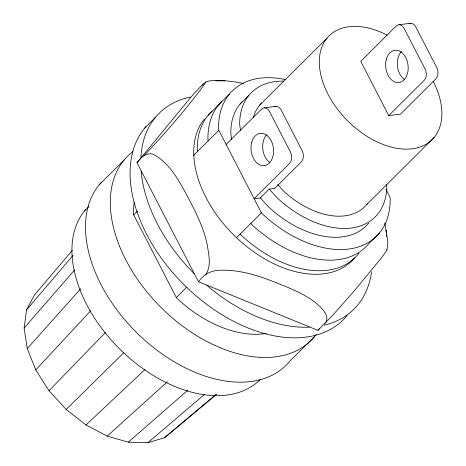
<?xml version="1.0" encoding="UTF-8"?>
<svg xmlns="http://www.w3.org/2000/svg" width="466" height="466" viewBox="0 0 466 466"><rect width="100%" height="100%" fill="white"/><g stroke="black" fill="none" stroke-linecap="round" stroke-linejoin="round"><path stroke-width="0.7" d="M216.585 394.393L164.568 437.69L147.862 442.7L128.29 442.164L107.186 436.112L85.994 424.963L66.155 409.474L49.017 390.706L35.754 369.928L27.267 348.562L24.133 328.064L26.568 309.832L34.408 295.106L72.341 250.364M243.671 83.478C232.394 81.282 220.663 79.669 209.205 80.933C202.815 81.894 199.827 88.68 195.05 92.21L137.004 162.692L198.464 281.767L317.969 330.359L333.51 314.369L354.457 290.627L381.497 257.791L386.442 250.889L386.949 249.893L387.794 243.537L387.747 241.091L384.817 223.051M325.058 323.299C330.481 316.618 322.519 308.888 317.736 304.508C305.009 293.522 288.757 287.848 273.367 281.615C257.022 275.057 239.804 269.995 222.037 270.222C212.391 269.697 204.108 273.915 198.464 281.767M205.553 274.707C211.733 266.121 208.721 254.57 207.265 244.941C203.555 226.75 194.759 210.119 186.126 193.844C178.437 179.841 170.335 164.981 156.442 156.168C148.718 150.262 141.839 156.302 137.004 162.692M317.969 330.359L319.688 328.274M26.568 309.832L73.15 255.246M24.133 328.064L74.612 269.96M27.267 348.562L80.769 288.722M35.754 369.928L90.73 310.705M49.017 390.706L105.467 332.491M144.093 155.632C165.96 132.292 187.268 108.147 205.984 82.226L205.896 81.923M144.676 128.109L155.312 117.519M99.223 184.804L124.038 160.094M84.795 210.615L88.866 206.555M208.092 115.318L229.359 94.138M240.077 104.069L248.937 95.245M266.313 333.394A102.369 65.362 45.1 0 1 177.61 298.939L176.352 297.564L133.725 214.966L137.773 210.929M193.483 155.469L218.804 130.259L218.577 128.75A102.369 65.362 45.1 0 1 285.53 79.616M259.655 105.17L327.01 38.113M226.115 144.419L261.566 109.12A8.126 5.604 83 0 1 269.499 111.496L290.51 152.201A8.126 5.604 83 0 1 289.578 163.397L254.127 198.691L261.001 197.846M274.672 188.427L269.22 189.103L260.36 197.922L268.649 207.003A87.748 56.025 45.1 0 0 368.658 223.202M274.544 188.555L301.257 161.958A8.126 5.604 83 0 0 302.189 150.763L281.179 110.058A8.126 5.604 83 0 0 274.515 106.772M176.352 297.564L186.988 286.974M236.623 237.561L261.438 212.851L218.804 130.259M388.755 115.609L424.206 80.309A8.126 5.604 83 0 0 425.132 69.114L404.121 28.409A8.126 5.604 83 0 0 396.193 26.038L360.742 61.331L388.755 115.609L400.434 114.164L435.885 78.871A8.126 5.604 83 0 0 436.817 67.675L415.806 26.97A8.126 5.604 83 0 0 409.835 23.422M366.806 204.452L434.161 137.388M379.371 233.128L368.734 243.718A102.369 65.362 45.1 0 1 252.059 224.822L250.801 223.441M314.527 336.592L289.712 361.296A129.997 82.995 45.1 0 1 139.503 335.374A129.997 82.995 45.1 0 1 101.605 182.101M66.155 409.474L123.874 352.651M85.994 424.963L145.182 369.288M107.186 436.112L167.469 381.695M128.29 442.164L187.996 390.042M147.862 442.7L204.702 394.242M164.568 437.69L216.096 394.306M202.139 85.15L203.188 84.41M398.873 24.739L410.558 23.3M264.251 107.827L275.93 106.388M215.851 80.851L224.973 80.816M277.678 184.612L283.462 190.955A73.121 46.687 45.1 0 0 367.639 203.386M269.22 189.103L277.509 198.178A87.748 56.025 45.1 0 0 386.763 184.711M261.438 212.851L262.696 214.232A102.369 65.362 45.1 0 0 390.159 198.516L389.925 197.013L385.93 189.272M240.165 234.031L241.423 235.412A102.369 65.362 45.1 0 0 358.948 253.242M386.862 249.59L386.949 249.893M240.561 130.579L239.693 124.911A87.748 56.025 45.1 0 1 283.613 81.142M231.695 139.398L230.833 133.736A87.748 56.025 45.1 0 1 242.413 101.495M208.168 140.843L207.941 139.34A102.369 65.362 45.1 0 1 221.6 101.582M197.532 151.433L197.304 149.93A102.369 65.362 45.1 0 1 211.995 111.182M133.725 214.966L133.492 213.457A102.369 65.362 45.1 0 1 134.196 202.436M386.064 230.07L386.349 232.884M386.564 234.992L386.704 236.396M404.412 79.395A16.252 11.201 83 0 1 401.581 51.4M354.556 257.838A102.369 65.362 45.1 0 1 237.881 238.941A102.369 65.362 45.1 0 1 204.545 118.847M347.071 315.633A138.122 88.185 45.1 0 1 188.421 288.996A138.122 88.185 45.1 0 1 146.074 126.478M371.518 271.783A138.122 88.185 45.1 0 1 324.202 325.175M309.273 327.179A138.122 88.185 45.1 0 1 206.852 285.39M194.072 273.559A138.122 88.185 45.1 0 1 141.111 171.045M140.878 157.415A138.122 88.185 45.1 0 1 190.274 97.068M269.785 162.483A16.252 11.201 83 0 1 266.505 134.965M316.251 334.384A129.997 82.995 45.1 0 1 160.986 307.42A129.997 82.995 45.1 0 1 132.915 151.566M433.153 81.27A73.121 46.687 45.1 0 1 400.078 148.776A73.121 46.687 45.1 0 1 319.653 68.024A73.121 46.687 45.1 0 1 387.263 35.195M253.393 117.537A73.121 46.687 45.1 0 1 261.577 103.05M260.471 379.307A121.871 77.81 45.1 0 1 121.189 350.467A121.871 77.81 45.1 0 1 85.727 209.514M386.407 59.071A16.252 11.201 83 0 0 398.535 82.575A16.252 11.201 83 0 0 405.764 57.586A16.252 11.201 83 0 0 386.407 59.071M251.78 142.159A16.252 11.201 83 0 0 263.913 165.657A16.252 11.201 83 0 0 271.142 140.674A16.252 11.201 83 0 0 251.78 142.159"/></g></svg>
